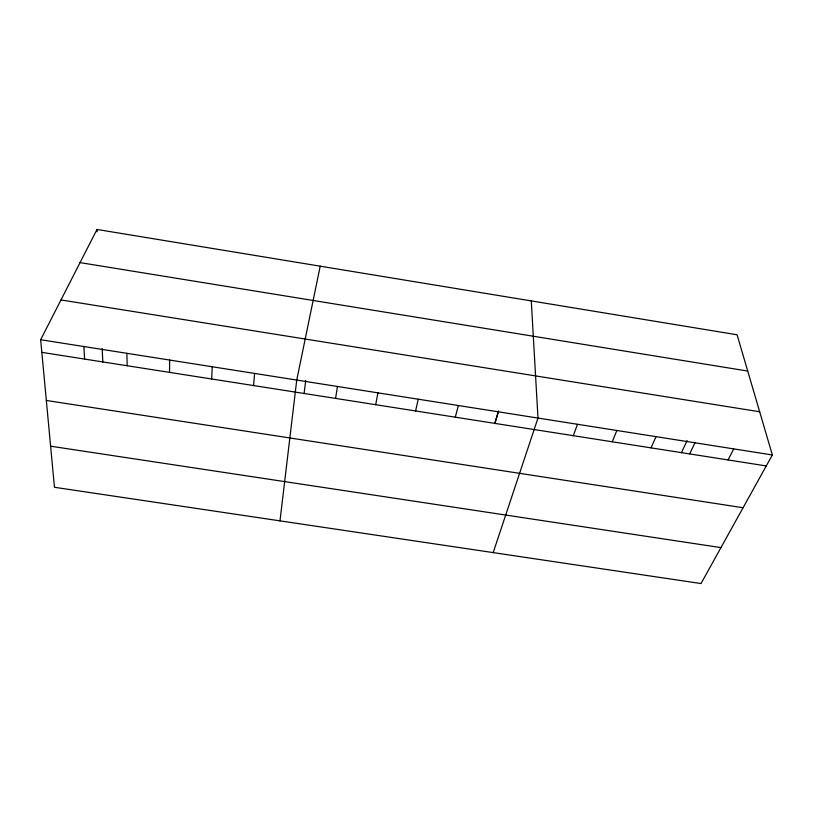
<?xml version="1.0" encoding="UTF-8"?>
<svg xmlns="http://www.w3.org/2000/svg" width="813" height="813" viewBox="0 0 813 813"><rect width="100%" height="100%" fill="white"/><g stroke="black" fill="none" stroke-linecap="round" stroke-linejoin="round"><path stroke-width="1.22" d="M169.521 372.384L169.673 360.057M211.665 378.99L212.234 366.754M253.585 385.565L254.591 373.431M279.987 520.859L296.735 380.067L320.21 266.176M304.072 393.675L305.739 380.504M335.596 398.421L337.436 386.48M375.687 404.701L377.933 392.852M415.595 410.961L418.238 399.203M455.3 417.181L458.349 405.524M494.822 423.38L498.257 411.805M494.883 423.583L498.643 410.9M493.196 552.606L537.982 418.065L531.285 300.912M573.307 435.687L577.515 424.284M612.27 441.794L616.854 430.484M651.04 447.872L656.01 436.652M681.365 452.821L687.137 440.595M689.637 453.918L694.973 442.79M40.65 339.732L96.991 229.449L737.086 334.783L772.35 454.975L701.019 583.551L54.461 487.282L40.65 339.732L772.35 454.975M728.042 459.945L733.753 448.898M50.619 446.195L720.958 547.616M46.331 400.463L743.082 507.739M41.829 352.364L766.273 465.93M60.975 299.946L759.677 411.774M80.05 262.609L747.726 371.063M83.871 346.541L84.613 359.072M96.991 229.449L97.093 231.847M102.204 348.655L102.794 362.12M126.879 353.309L127.174 365.748"/></g></svg>
